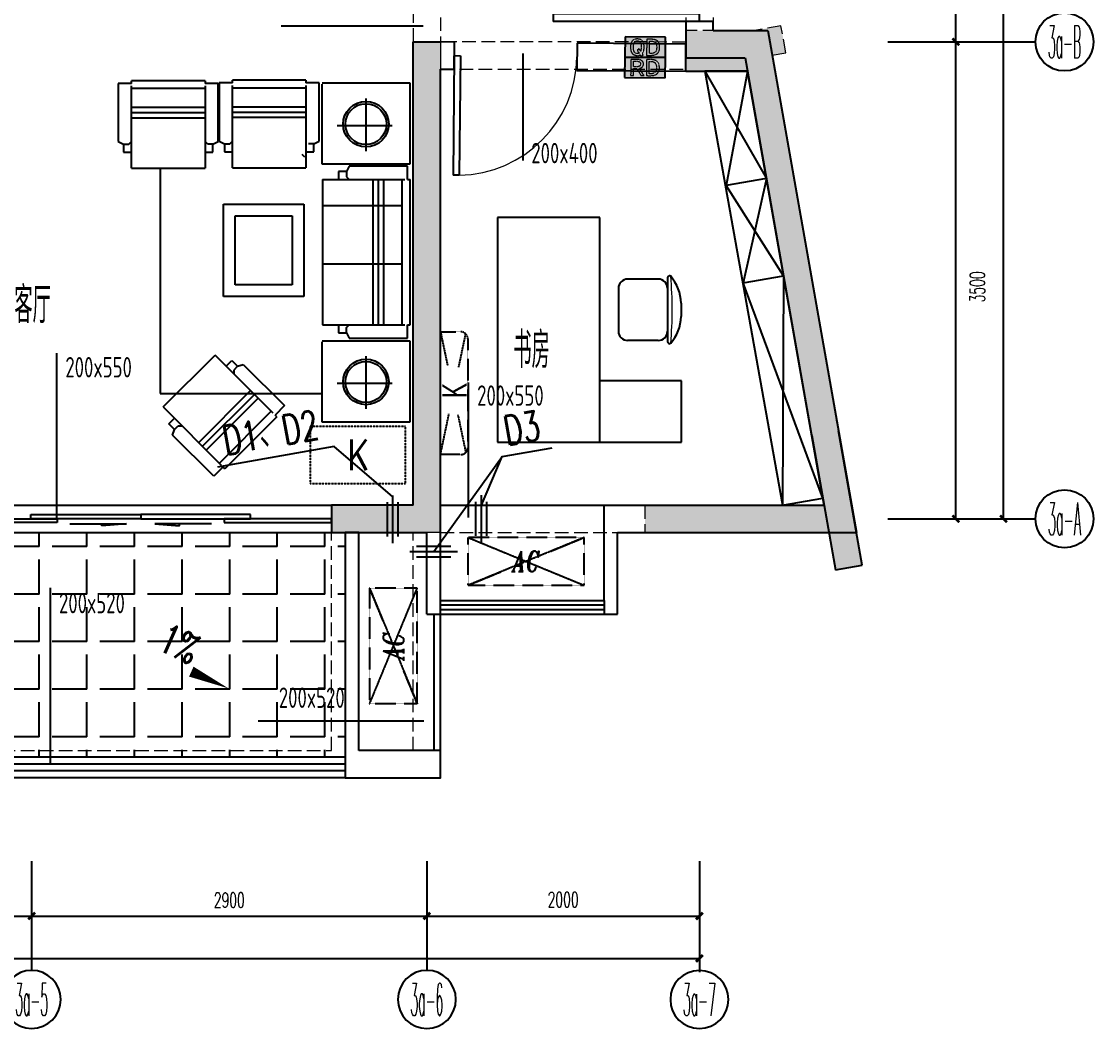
# Model space of a CAD drawing. Extents: x 184967 to 628822, y -100826 to 121332.
# Drawn here: x 519837 to 527704, y -38292 to -30901 of the extents above; entities that cross this region are included whole.
import ezdxf
from ezdxf.enums import TextEntityAlignment as Align

# ---------------------------------------------------------------- set-up
doc = ezdxf.new("R2010")
doc.units = 0
doc.header["$MEASUREMENT"] = 0
for name, pattern in [('$3$DASH', [0.35, 0.25, -0.1]), ('DASH', [0.35, 0.25, -0.1]), ('HIDDEN', [0.375, 0.25, -0.125])]:
    doc.linetypes.add(name, pattern=pattern)
for name, color, linetype in [('0-装饰完成面', 47, 'Continuous'), ('03-tem-3~8F$0$S-T-LINE', 1, 'Continuous'), ('1-涂料1', 251, 'Continuous'), ('4#6#-tem-3F~31F$0$S-T-SECTION', 7, 'Continuous'), ('AXIS_TEXT', 7, 'Continuous'), ('by', 30, 'Continuous'), ('DIM_LEAD', 3, 'Continuous'), ('fur', 252, 'Continuous'), ('KT', 8, 'DASH'), ('PS', 60, 'Continuous'), ('PUB_DIM', 3, 'Continuous'), ('PUB_TEXT', 7, 'Continuous'), ('TEXT', 7, 'Continuous'), ('WALL', 145, 'Continuous'), ('WINDOW', 141, 'Continuous'), ('厨洁具', 8, 'Continuous'), ('机电设备', 34, 'HIDDEN'), ('栏杆', 4, 'Continuous'), ('看线', 67, 'Continuous')]:
    doc.layers.add(name, color=color, linetype=linetype)
for name, color, linetype, lineweight in [('03-col-5F~23F$0$$0$COLU', 6, 'Continuous', 0), ('03-col-5F~23F$0$$0$COLU_HATCH', 251, 'Continuous', 0), ('4#6#-tem-3F~31F$0$BEAM_CON', 4, 'Continuous', 0)]:
    doc.layers.add(name, color=color, linetype=linetype, lineweight=lineweight)
doc.styles.add('4#6#-tem-3F~31F$0$23-tem-4F~10F$0$X', font='tssdeng.shx', dxfattribs={"width": 0.7, "bigfont": 'tssdchn.shx'})
doc.styles.add('_TCH_AXIS', font='COMPLEX', dxfattribs={"bigfont": 'GBCBIG'})
doc.styles.add('_TCH_DIM', font='SIMPLEX', dxfattribs={"bigfont": 'GBCBIG'})
doc.styles.add('COMPLEX', font='COMPLEX')
doc.styles.add('ENGLISH', font='italict.shx')
doc.styles.add('LHZ', font='RS5.SHX', dxfattribs={"width": 0.7, "height": 2000, "bigfont": 'HZTXT.shx'})
doc.styles.add('ROMANS', font='romans.shx', dxfattribs={"width": 0.8, "bigfont": 'hztxt.shx'})
doc.styles.get("Standard").update_dxf_attribs({"font": 'gbenor.shx', "bigfont": 'gbcbig.shx'})
doc.styles.add('宋体', font='romans.shx', dxfattribs={"height": 2, "bigfont": 'gbcbig.shx'})
doc.styles.add('尺寸标注', font='txt.shx', dxfattribs={"width": 0.6, "height": 110})
doc.dimstyles.new('1-50', dxfattribs={"dimscale": 50, "dimtxt": 110, "dimasz": 1, "dimexe": 2, "dimexo": 2, "dimgap": 0.6, "dimtad": 1, "dimdec": 0, "dimrnd": 5, "dimtxsty": '尺寸标注', "dimblk": 'ARCHTICK', "dimcen": 2.5, "dimclrd": 251, "dimclre": 251, "dimclrt": 50, "dimadec": 0, "dimazin": 0, "dimtfac": 1, "dimtdec": 0, "dimtix": 1, "dimtmove": 2, "dimatfit": 3, "dimldrblk": 'DOT', "dimfxl": 1, "dimarcsym": 0})

# ---------------------------------------------------------------- blocks, each defined once
blk = doc.blocks.new('GSKT')
at = {"layer": 'KT', "linetype": 'ByBlock'}
blk.add_lwpolyline([(296933, 262687), (296933, 263287), (297933, 263287), (297933, 262687), (296933, 262687)], dxfattribs=at)
at = {"layer": 'KT', "style": 'ROMANS', "text_generation_flag": 2, "width": 0.8}
blk.add_text('K', height=320, rotation=180, dxfattribs=at).set_placement((297323, 263145))
blk = doc.blocks.new('FGGBB')
at = {"layer": 'fur'}
for p, q in [((453352.9, 247541.8), (453352.9, 247041.3)), ((453466.7, 247541.8), (453352.9, 247541.8)), ((454097, 247564.6), (453466.7, 247564.6)), ((453466.7, 247541.8), (453466.7, 247564.6)), ((453466.7, 246813.8), (453466.7, 247519.1)), ((454097, 247564.6), (454097, 247541.8)), ((454210.8, 247541.8), (454097, 247541.8)), ((454097, 247519.1), (454097, 246813.8)), ((454210.8, 247041.3), (454210.8, 247541.8)), ((454219.4, 247545.9), (454219.4, 247045.4)), ((454333.2, 247545.9), (454219.4, 247545.9)), ((454963.5, 247568.6), (454333.2, 247568.6)), ((454333.2, 247545.9), (454333.2, 247568.6)), ((454333.2, 246817.9), (454333.2, 247523.1)), ((454963.5, 247568.6), (454963.5, 247545.9)), ((455077.3, 247545.9), (454963.5, 247545.9)), ((454963.5, 247523.1), (454963.5, 246817.9)), ((455077.3, 247045.4), (455077.3, 247545.9)), ((455101.4, 247545.5), (455855.1, 247545.5)), ((455101.4, 246847.2), (455101.4, 247535.3)), ((455855.1, 247545.5), (455855.1, 246847.2)), ((454097, 247496.3), (453466.7, 247496.3)), ((454963.5, 247500.4), (454333.2, 247500.4)), ((453466.7, 247337.1), (454097, 247337.1)), ((454333.2, 247341.1), (454963.5, 247341.1)), ((455478.2, 247412), (455478.2, 246960.1)), ((453466.7, 247291.6), (454097, 247291.6)), ((453466.7, 247246.1), (454097, 247246.1)), ((454333.2, 247295.6), (454963.5, 247295.6)), ((454333.2, 247250.1), (454963.5, 247250.1)), ((455231.8, 247180.9), (455702.9, 247180.9)), ((453352.9, 247041.3), (453398.4, 247018.6)), ((453398.4, 247018.6), (453443.9, 247018.6)), ((453398.4, 247018.6), (453398.4, 246950.3)), ((453443.9, 247018.6), (453466.7, 247041.3)), ((454119.8, 247018.6), (454097, 247041.3)), ((454165.3, 247018.6), (454119.8, 247018.6)), ((454165.3, 247018.6), (454210.8, 247041.3)), ((454165.3, 246950.3), (454165.3, 247018.6)), ((454219.4, 247045.4), (454264.9, 247022.6)), ((454264.9, 247022.6), (454310.4, 247022.6)), ((454264.9, 247022.6), (454264.9, 246954.4)), ((454310.4, 247022.6), (454333.2, 247045.4)), ((455031.8, 247022.6), (454986.3, 247022.6)), ((455031.8, 247022.6), (455077.3, 247045.4)), ((455031.8, 246954.4), (455031.8, 247022.6)), ((453398.4, 246950.3), (453466.7, 246950.3)), ((454097, 246950.3), (454165.3, 246950.3)), ((454264.9, 246954.4), (454333.2, 246954.4)), ((454953.2, 246908.9), (454930.5, 246931.6)), ((454963.5, 246954.4), (455031.8, 246954.4)), ((453466.7, 246813.8), (454097, 246813.8)), ((453710.7, 246813.8), (453710.7, 244880.2)), ((454333.2, 246817.9), (454963.5, 246817.9)), ((455855.1, 246847.2), (455101.4, 246847.2)), ((455310.9, 246784.5), (455242.7, 246784.5)), ((455242.7, 246784.5), (455242.7, 246716.3)), ((455333.7, 246830), (455310.9, 246784.5)), ((455310.9, 246784.5), (455310.9, 246739)), ((455834.2, 246830), (455333.7, 246830)), ((455834.2, 246716.3), (455834.2, 246830)), ((455106.2, 246716.3), (455106.2, 245469.3)), ((455106.2, 246716.3), (455811.4, 246716.3)), ((455310.9, 246739), (455333.7, 246716.3)), ((455538.4, 246716.3), (455538.4, 245469.3)), ((455583.9, 246716.3), (455583.9, 245469.3)), ((455629.4, 246716.3), (455629.4, 245469.3)), ((455788.7, 245469.3), (455788.7, 246716.3)), ((455834.2, 246716.3), (455856.9, 246716.3)), ((455856.9, 245469.3), (455856.9, 246716.3)), ((454256, 245711.4), (454256, 246505)), ((454256, 246505), (454944, 246505)), ((454944, 246505), (454944, 245711.4)), ((455106.2, 246493), (455788.7, 246493)), ((454356, 245811.4), (454356, 246405)), ((454356, 246405), (454844, 246405)), ((454844, 246405), (454844, 245811.4)), ((455106.2, 245992.5), (455788.7, 245992.5)), ((454844, 245811.4), (454356, 245811.4)), ((454944, 245711.4), (454256, 245711.4)), ((455106.2, 245469.3), (455811.4, 245469.3)), ((455242.7, 245469.3), (455242.7, 245401)), ((455242.7, 245401), (455310.9, 245401)), ((455310.9, 245446.5), (455333.7, 245469.3)), ((455310.9, 245401), (455310.9, 245446.5)), ((455310.9, 245401), (455333.7, 245355.5)), ((455834.2, 245355.5), (455834.2, 245469.3)), ((455834.2, 245469.3), (455856.9, 245469.3)), ((455101.4, 245333.1), (455855.1, 245333.1)), ((455101.4, 244634.7), (455101.4, 245322.8)), ((455333.7, 245355.5), (455834.2, 245355.5)), ((455855.1, 245333.1), (455855.1, 244634.7)), ((453737.2, 244764.1), (454182.9, 245209.8)), ((454681.6, 244711.1), (454182.9, 245209.8)), ((454279.4, 245113.3), (454327.7, 245161.5)), ((454327.7, 245161.5), (454376, 245113.3)), ((454376, 245113.3), (454424.2, 245129.3)), ((454424.2, 245129.3), (454778.1, 244775.4)), ((455478.2, 245199.6), (455478.2, 244747.7)), ((454376, 245113.3), (454343.8, 245081.1)), ((454343.8, 245081.1), (454343.8, 245048.9)), ((455231.8, 244968.5), (455702.9, 244968.5)), ((453710.7, 244880.2), (455101.4, 244880.2)), ((454042.8, 244458.4), (454488.6, 244904.1)), ((454075, 244426.2), (454520.7, 244872)), ((453737.2, 244764.1), (454235.9, 244265.4)), ((454107.2, 244394.1), (454552.9, 244839.8)), ((454778.1, 244775.4), (454697.7, 244695)), ((453785.5, 244619.3), (453833.7, 244667.5)), ((454665.5, 244727.2), (454219.8, 244281.5)), ((454713.8, 244678.9), (454268.1, 244233.2)), ((454713.8, 244678.9), (454697.7, 244695)), ((453833.7, 244571), (453785.5, 244619.3)), ((453817.6, 244522.8), (453833.7, 244571)), ((453833.7, 244571), (453865.9, 244603.2)), ((453865.9, 244603.2), (453898.1, 244603.2)), ((455855.1, 244634.7), (455101.4, 244634.7)), ((454171.5, 244168.8), (453817.6, 244522.8)), ((454252, 244249.3), (454171.5, 244168.8)), ((454252, 244249.3), (454268.1, 244233.2))]:
    blk.add_line(p, q, dxfattribs=at)
for centre, radius in [((455478.2, 247191.2), 195.7), ((455478.2, 247191.2), 175.7), ((455478.2, 244978.8), 195.7), ((455478.2, 244978.8), 175.7)]:
    blk.add_circle(centre, radius, dxfattribs=at)
blk = doc.blocks.new('$plan$00000287')
for p, q in [((-1018.8, 1347.2), (-919.6, 1347.2)), ((-446.7, 1350), (-446.7, 750)), ((3.3, 1350), (-446.7, 1350)), ((3.3, 750), (3.3, 1350)), ((-1199.2, 1247.2), (-739.2, 1247.2)), ((-1194.2, 1179.7), (-1194.2, 954.7)), ((-744.2, 1179.7), (-744.2, 954.7)), ((-1126.7, 887.2), (-811.7, 887.2)), ((-1646.7, 750), (-1646.7, 0)), ((3.3, 750), (-1646.7, 750)), ((3.3, 0), (3.3, 750)), ((-1646.7, 0), (3.3, 0))]:
    blk.add_line(p, q)
for centre, radius, start, end in [((-1009, 1031.7), 315.6, 91.76514, 130.72654), ((-929.3, 1031.7), 315.6, 49.27346, 88.23486), ((-1208.4, 1263.3), 10, 130.72654, 202.66999), ((-1199.2, 1267.2), 20, 202.66999, 270), ((-739.2, 1267.2), 20, 270, 337.33001), ((-730, 1263.3), 10, 337.33001, 49.27346), ((-1126.7, 1179.7), 67.5, 90, 180), ((-811.7, 1179.7), 67.5, 0, 90), ((-1126.7, 954.7), 67.5, 180, 270), ((-811.7, 954.7), 67.5, 270, 0)]:
    blk.add_arc(centre, radius, start, end)
at = {"lineweight": 13}
blk.add_arc((-969.2, -1430.7), 2712.7, 84.8023, 95.1977, dxfattribs=at)
at = {"width": 0.8, "flags": 9}
for tag in ['XSIZE', 'YSIZE']:
    blk.add_attdef(tag, (0, 0), '', height=0.5, dxfattribs=at)
blk = doc.blocks.new('awrtt')
at = {"layer": 'KT', "linetype": 'DASH'}
for p, q in [((195123.3, -20712.9), (194273.3, -20712.9)), ((194273.3, -20712.9), (194516.2, -20812.9)), ((195123.3, -20712.9), (194273.3, -21062.9)), ((194273.3, -21062.9), (194273.3, -20712.9)), ((194273.3, -20712.9), (195123.3, -21062.9)), ((194880.5, -20812.9), (195123.3, -20712.9)), ((195123.3, -21062.9), (195123.3, -20712.9)), ((195123.3, -21062.9), (195123.3, -20712.9)), ((194273.3, -21062.9), (194516.2, -20962.9)), ((194880.5, -20962.9), (195123.3, -21062.9)), ((194273.3, -21062.9), (195123.3, -21062.9))]:
    blk.add_line(p, q, dxfattribs=at)
at = {"layer": 'KT', "linetype": 'DASH', "style": 'ENGLISH', "width": 0.75}
blk.add_text('AC', height=150, dxfattribs=at).set_placement((194698.3, -20887.9), align=Align.MIDDLE_CENTER)
blk = doc.blocks.new('BGSKT')
at = {"layer": 'KT'}
for p, q in [((296983.3, 262161.9), (297281.1, 262099.6)), ((297883.3, 262161.9), (297639.7, 262110.9)), ((297273.5, 262034.3), (296997.9, 261976.6)), ((297624.1, 262027.8), (297868.6, 261976.6))]:
    blk.add_line(p, q, dxfattribs=at)
blk.add_lwpolyline([(296983.3, 262161.9), (297883.3, 262161.9), (297883.3, 262011.9, -0.414214), (297833.3, 261961.9), (297033.3, 261961.9, -0.414214), (296983.3, 262011.9)], format="xyb", close=True, dxfattribs=at)
at = {"layer": 'KT', "style": 'LHZ', "width": 0.7}
blk.add_text('K', height=180, dxfattribs=at).set_placement((297396.9, 261969.3))
blk = doc.blocks.new('A$C66E365A4')
at = {"layer": '栏杆'}
for p, q in [((0, 0), (0, -350)), ((-40, -50), (-40, -300)), ((40, -50), (40, -300))]:
    blk.add_line(p, q, dxfattribs=at)
blk = doc.blocks.new('$DorLib2D$00000001')
for p, q in [((0.45, 0.975), (0.5, 0.975)), ((0.45, 0), (0.45, 0.975)), ((0.5, 0), (0.5, 0.975)), ((0.5, 0), (0.45, 0))]:
    blk.add_line(p, q)
at = {"lineweight": 13}
blk.add_arc((0.475, 0), 0.975, 91.46928, 180, dxfattribs=at)
blk = doc.blocks.new('$DorLib2D$00000138')
at = {"color": 0, "linetype": 'Continuous'}
for p, q in [((-0.2875, 0), (-0.2875, 0.1538)), ((-0.2875, 0.1538), (0, 0.1538)), ((0, 0.1538), (0, 0)), ((0.2875, 0.1538), (0, 0.1538)), ((0.2875, 0), (0.2875, 0.1538)), ((-0.5, -0.1399), (-0.5, 0)), ((-0.5, 0), (-0.2187, 0)), ((0, 0), (-0.2875, 0)), ((-0.2187, 0), (-0.2187, -0.1399)), ((0, 0), (0.2875, 0)), ((0.2187, 0), (0.2187, -0.1399)), ((0.5, 0), (0.2187, 0)), ((0.5, 0), (0.5, -0.1946)), ((0.5, -0.1399), (0.5, 0)), ((-0.2187, -0.1399), (-0.5, -0.1399)), ((0.2187, -0.1399), (0.5, -0.1399)), ((-0.1857, -0.186), (-0.037, -0.186)), ((-0.037, -0.186), (-0.1019, -0.2583)), ((-0.1019, -0.2583), (-0.1019, -0.186)), ((0.1857, -0.186), (0.037, -0.186)), ((0.037, -0.186), (0.1019, -0.2583)), ((0.1019, -0.2583), (0.1019, -0.186))]:
    blk.add_line(p, q, dxfattribs=at)
blk = doc.blocks.new('$WINLIB2D$00000001')
at = {"color": 0}
for points in [[(-0.5, 0.5), (-0.5, -0.5)], [(-0.5, 0.5), (0.5, 0.5)], [(0.5, -0.5), (0.5, 0.5)], [(0.5, 0.1667), (-0.5, 0.1667)], [(0.5, -0.1667), (-0.5, -0.1667)], [(-0.5, -0.5), (0.5, -0.5)]]:
    blk.add_lwpolyline(points, dxfattribs=at)
blk = doc.blocks.new('3#')
at = {"layer": '1-涂料1'}
h = blk.add_hatch(dxfattribs=at)
h.set_pattern_fill('ANGLE', color=256, scale=100, angle=-10, style=0)
h.set_pattern_definition([(170, (617318.45, -62573.86), (60.64663, 343.9441), [254, -95.25]), (80, (617318.45, -62573.86), (343.9441, -60.64663), [254, -95.25])])
h.paths.add_polyline_path([(2014.2, -8732.4), (2214.3, -7597.9), (2300.7, -7107.5), (3784.9, -7369.2), (8505, -8201.5), (8218.5, -9826.4)])
at = {"layer": 'by'}
blk.add_line((8916.6, -9898.7), (9090.2, -8913.9), dxfattribs=at)
blk.add_lwpolyline([(9041, -8905.2), (8867.3, -9890)], dxfattribs=at)
at = {"layer": 'DIM_LEAD'}
for p, q in [((8535.9, -7566.2), (7666.9, -7566.2)), ((8895.1, -8005.1), (8535.9, -7566.2)), ((8895.1, -8005.1), (8535.9, -7566.2)), ((9120.9, -8452.2), (9736.4, -7853.5)), ((9524.6, -8178.2), (9736.4, -7853.5)), ((9524.6, -8178.2), (9736.4, -7853.5)), ((9736.4, -7853.5), (10109, -7853.5))]:
    blk.add_line(p, q, dxfattribs=at)
at = {"layer": 'fur'}
for points in [[(11700.4, -8561.8), (12000.4, -8561.8), (12000.4, -5381.5), (11692.1, -5327.2), (11700.4, -8561.8)], [(11692.1, -5327.2), (12000.4, -6179.9)], [(12000.4, -5381.5), (11700.4, -6179.9)], [(12000.4, -6179.9), (11700.4, -6179.9)], [(12000.4, -6179.9), (11700.4, -6904.9)], [(12000.4, -6904.9), (11700.4, -6179.9)], [(11700.4, -6904.9), (12000.4, -6904.9)], [(12000.4, -8561.8), (11700.4, -6904.9)]]:
    blk.add_lwpolyline(points, dxfattribs=at)
at = {"layer": 'PS'}
blk.add_lwpolyline([(6950.6, -8830.5, 0, 0, 0), (7464.1, -9180.3, 0, 80, 0), (7216.2, -9011.4, 0, 0, 0)], format="xyseb", dxfattribs=at)
at = {"layer": 'WALL'}
for p, q in [((9605.4, -4840.6), (9622.6, -4743)), ((9622.6, -4743), (9819.5, -4777.7)), ((9919.6, -4796.3), (9819.5, -4777.7)), ((9819.5, -4777.7), (9819.5, -4777.7)), ((9883.1, -4992.9), (9919.6, -4796.3)), ((9032.2, -8091.3), (9605.4, -4840.6)), ((11618.2, -4942.6), (11571.9, -5205.3)), ((11815.2, -4977.3), (11618.2, -4942.6)), ((9211.8, -8224.6), (9784.8, -4974.7)), ((9784.8, -4974.7), (9883.1, -4992.9)), ((10804.5, -4960.4), (10768, -5157.1)), ((11590.3, -5106.1), (10804.5, -4960.4)), ((11803.6, -5043.1), (11815.2, -4977.3)), ((11553.8, -5302.8), (11590.3, -5106.1)), ((11803.6, -5043.1), (12200.4, -5113.1)), ((12200.4, -5113.1), (12200.4, -8853.1)), ((10768, -5157.1), (11553.8, -5302.8)), ((11571.9, -5205.3), (12000.4, -5280.9)), ((11553.8, -5302.8), (12000.4, -5381.5)), ((12000.4, -5280.9), (12000.4, -8614.7)), ((9032.2, -8091.3), (9119, -7598.9)), ((9194.4, -8323), (9298.6, -7732.2)), ((8441.3, -7987.2), (8406.6, -8184.1)), ((9032.2, -8091.3), (8441.3, -7987.2)), ((8406.6, -8184.1), (9095.9, -8305.7)), ((9107.6, -8815.4), (9211.8, -8224.6)), ((8991.7, -8896.6), (9095.9, -8305.7)), ((10289.3, -9023.8), (10410.9, -8334.5)), ((10410.9, -8334.5), (12000.4, -8614.7)), ((10370.5, -9139.7), (10474.7, -8548.8)), ((10474.7, -8548.8), (12200.4, -8853.1)), ((9090.2, -8913.9), (9107.6, -8815.4)), ((8991.7, -8896.6), (9090.2, -8913.9)), ((10289.3, -9023.8), (10272, -9122.3)), ((10272, -9122.3), (10370.5, -9139.7))]:
    blk.add_line(p, q, dxfattribs=at)
blk.add_lwpolyline([(8325.7, -9794.5), (8603.5, -8218.8), (8505, -8201.5), (8227.2, -9777.2), (8192.5, -9974.1), (8881.8, -10095.7), (8916.6, -9898.7), (8325.7, -9794.5)], dxfattribs=at)
at = {"layer": 'WINDOW'}
for p, q in [((5683.8, -7500.9), (8441.3, -7987.2)), ((5649.1, -7697.9), (8406.6, -8184.1)), ((9229.1, -8126.1), (10410.9, -8334.5))]:
    blk.add_line(p, q, dxfattribs=at)
at = {"layer": '厨洁具'}
blk.add_lwpolyline([(12000.4, -6904.9), (11700.4, -8561.8)], dxfattribs=at)
at = {"layer": '栏杆'}
for points in [[(8201.2, -9924.9), (8201.2, -9924.9), (1849.1, -8804.9), (2048.8, -7672.3)], [(8209.8, -9875.7), (8209.8, -9875.7), (1907.1, -8764.3), (2098.1, -7681)]]:
    blk.add_lwpolyline(points, dxfattribs=at)
at = {"layer": '看线'}
for points in [[(8192.5, -9974.1), (8192.5, -9974.1), (1791.2, -8845.4), (1999.6, -7663.7)], [(8218.5, -9826.4), (8218.5, -9826.4), (1965, -8723.8), (2147.3, -7689.7)]]:
    blk.add_lwpolyline(points, dxfattribs=at)
for p, rotation in [((-178336.9, 45738.2), 350.000000000452), ((-45669.8, -197197.2), 80.00000000045208)]:
    blk.add_blockref('awrtt', p, dxfattribs=dict(rotation=rotation))
at = {"layer": 'fur', "extrusion": (0, 0, -1), "xscale": -0.8549999995157123, "yscale": 0.8549999995157123, "zscale": -0.8549999995157123, "rotation": 9.999999999548002}
blk.add_blockref('FGGBB', (411041.7, -145790.7), dxfattribs=at)
at = {"layer": 'fur', "rotation": 260.000000000452}
blk.add_blockref('$plan$00000287', (9721.9, -7741), dxfattribs=at)
at = {"layer": 'KT', "rotation": 80.00000000045183}
blk.add_blockref('BGSKT', (215902.2, -345755.3), dxfattribs=at)
at = {"layer": 'KT', "linetype": 'ByBlock', "xscale": -0.7000000000284091, "yscale": 0.7000000000284091, "zscale": 0.7000000000284093, "rotation": 170.0000000004521}
blk.add_blockref('GSKT', (-164376.7, 209790.1), dxfattribs=at)
at = {"layer": 'KT', "color": 2}
for p, rotation in [((8836, -8339.8), 170.0000000004521), ((9476.6, -8450), 170.0000000004518), ((8948.5, -8421.8), 80.00000000045183)]:
    blk.add_blockref('A$C66E365A4', p, dxfattribs=dict(at, rotation=rotation))
at = {"layer": 'WINDOW'}
for name, p, xscale, yscale, zscale, rotation in [('$DorLib2D$00000001', (11812.2, -4418.3), -1100, 1100, -1100, 80.00000000045002), ('$DorLib2D$00000001', (10343.8, -4976.7), -900, -900, -900, 349.4926537535842), ('$DorLib2D$00000138', (7045.2, -7842.5), 2800, 200, 2800, 350.0000000004521), ('$WINLIB2D$00000001', (9689.8, -8968.9), 1200.000000000052, -100, 1200.000000000052, 350.000000000332)]:
    blk.add_blockref(name, p, dxfattribs=dict(at, xscale=xscale, yscale=yscale, zscale=zscale, rotation=rotation))
at = {"layer": 'PUB_TEXT', "style": '_TCH_DIM', "width": 0.705882}
for s, p in [('D1', (7741.9, -7491.2)), ('D2', (8181.7, -7491.2)), ('D3', (9784, -7778.5))]:
    blk.add_text(s, height=212.5, dxfattribs=at).set_placement(p)
at = {"layer": 'PUB_TEXT', "style": '_TCH_DIM'}
blk.add_text('、', height=241.1, dxfattribs=at).set_placement((8006.2, -7491.2))
at = {"layer": 'PUB_TEXT', "style": '_TCH_DIM', "width": 0.705882}
blk.add_text('1%', height=212.5, rotation=325.73767, dxfattribs=at).set_placement((6989.6, -8804.1))
at = {"layer": 'TEXT', "style": '宋体', "width": 0.7}
for s, p in [('客厅', (6381.5, -6267.8)), ('书房', (9930.2, -7228.9))]:
    blk.add_text(s, height=265.82, rotation=350, dxfattribs=at).set_placement(p)
blk = doc.blocks.new('A$C17292A9E')
h = blk.add_hatch(color=256)
h.dxf.hatch_style = 1
h.paths.add_polyline_path([(186.4, 9.3), (193.3, 13.9), (196.3, 16.5), (200.6, 21.4), (204.1, 27.2), (206.9, 33.9), (208.8, 41.3), (210, 49.7), (210.4, 58.8), (210.2, 64.5), (209.5, 73.2), (208, 81.1), (205.8, 88.2), (202.9, 94.5), (199.3, 99.9), (195.1, 104.5), (190.4, 108), (183.4, 111.7), (175.5, 114.6), (166.6, 116.7), (156.6, 117.9), (145.6, 118.3), (115.1, 118.3), (115.1, 0), (145.6, 0), (151.5, 0.1), (161.4, 1.1), (170.5, 2.9), (178.8, 5.7)])
h.paths.add_polyline_path([(172.5, 19.3), (164.9, 15.9), (156, 13.9), (145.6, 13.1), (135.7, 13.1), (135.7, 105.2), (145.6, 105.2), (155, 104.6), (164.1, 102.8), (171.7, 99.5), (178.3, 94.5), (182.2, 89.4), (185.1, 83.5), (187.2, 76.4), (188.4, 68.2), (188.7, 58.5), (188.3, 48.8), (186.9, 40.6), (183.7, 30.2), (178, 23.6)], flags=16)
h.paths.add_polyline_path([(77.1, 57.9), (84.5, 63), (85.5, 63.8), (89.9, 69.5), (92.5, 76.4), (93.4, 84.4), (93.4, 85.1), (92.5, 93.3), (90, 100.2), (85.8, 106), (80, 110.7), (73.3, 113.9), (64.9, 116.3), (55.5, 117.8), (44.9, 118.3), (0, 118.3), (0, 0), (20.7, 0), (20.7, 51.2), (44, 51.2), (76.4, 0), (98, 0), (63.8, 53.3), (69, 54.5)])
h.paths.add_polyline_path([(55.3, 65.4), (45.8, 64.4), (20.7, 64.4), (20.7, 105.2), (40.4, 105.2), (49.7, 104.7), (58.8, 102.9), (66.7, 99.1), (71.4, 92.1), (73.1, 82.5), (70, 73.9), (64.4, 68.9)], flags=16)
at = {"color": 8, "lineweight": 0}
for p, q in [((44.9, 118.3), (0, 118.3)), ((0, 118.3), (0, 0)), ((20.7, 64.4), (20.7, 105.2)), ((20.7, 105.2), (40.4, 105.2)), ((40.4, 105.2), (49.7, 104.7)), ((55.5, 117.8), (44.9, 118.3)), ((49.7, 104.7), (58.8, 102.9)), ((64.9, 116.3), (55.5, 117.8)), ((58.8, 102.9), (65.6, 99.6)), ((73.3, 113.9), (64.9, 116.3)), ((65.6, 99.6), (67.3, 98.1)), ((67.3, 98.1), (71.4, 92.1)), ((72.6, 80.9), (70, 73.9)), ((71.4, 92.1), (72.8, 84.4)), ((72.8, 84.4), (72.6, 80.9)), ((80, 110.7), (73.3, 113.9)), ((85.8, 106), (80, 110.7)), ((90, 100.2), (85.8, 106)), ((92.5, 93.3), (90, 100.2)), ((93.4, 85.1), (92.5, 93.3)), ((92.5, 76.4), (93.4, 84.4)), ((93.4, 84.4), (93.4, 85.1)), ((145.6, 118.3), (115.1, 118.3)), ((115.1, 118.3), (115.1, 0)), ((135.7, 13.1), (135.7, 105.2)), ((135.7, 105.2), (145.6, 105.2)), ((156.6, 117.9), (145.6, 118.3)), ((145.6, 105.2), (155, 104.6)), ((155, 104.6), (164.1, 102.8)), ((166.6, 116.7), (156.6, 117.9)), ((164.1, 102.8), (171.7, 99.5)), ((175.5, 114.6), (166.6, 116.7)), ((171.7, 99.5), (178, 94.8)), ((183.4, 111.7), (175.5, 114.6)), ((178, 94.8), (178.6, 94.2)), ((178.6, 94.2), (182.2, 89.4)), ((182.2, 89.4), (185.1, 83.5)), ((190.4, 108), (183.4, 111.7)), ((185.1, 83.5), (187.2, 76.4)), ((195.1, 104.5), (190.4, 108)), ((199.3, 99.9), (195.1, 104.5)), ((202.9, 94.5), (199.3, 99.9)), ((205.8, 88.2), (202.9, 94.5)), ((208, 81.1), (205.8, 88.2)), ((209.5, 73.2), (208, 81.1)), ((0, 0), (20.7, 0)), ((45.8, 64.4), (20.7, 64.4)), ((20.7, 0), (20.7, 51.2)), ((20.7, 51.2), (44, 51.2)), ((44, 51.2), (76.4, 0)), ((55.3, 65.4), (45.8, 64.4)), ((63.6, 68.6), (55.3, 65.4)), ((64.7, 69.2), (63.6, 68.6)), ((63.8, 53.3), (69, 54.5)), ((98, 0), (63.8, 53.3)), ((70, 73.9), (64.7, 69.2)), ((69, 54.5), (77.1, 57.9)), ((76.4, 0), (98, 0)), ((77.1, 57.9), (84.5, 63)), ((84.5, 63), (85.5, 63.8)), ((85.5, 63.8), (89.9, 69.5)), ((89.9, 69.5), (92.5, 76.4)), ((115.1, 0), (145.6, 0)), ((145.6, 13.1), (135.7, 13.1)), ((156, 13.9), (145.6, 13.1)), ((145.6, 0), (151.5, 0.1)), ((151.5, 0.1), (161.4, 1.1)), ((164.9, 15.9), (156, 13.9)), ((161.4, 1.1), (170.5, 2.9)), ((172.5, 19.3), (164.9, 15.9)), ((170.5, 2.9), (178.8, 5.7)), ((178, 23.6), (172.5, 19.3)), ((181.8, 28), (178, 23.6)), ((178.8, 5.7), (186.4, 9.3)), ((184.8, 33.6), (181.8, 28)), ((186.9, 40.6), (184.8, 33.6)), ((186.4, 9.3), (193.3, 13.9)), ((188.3, 48.8), (186.9, 40.6)), ((187.2, 76.4), (188.4, 68.2)), ((188.7, 58.2), (188.3, 48.8)), ((188.4, 68.2), (188.7, 58.8)), ((188.7, 58.8), (188.7, 58.2)), ((193.3, 13.9), (196.3, 16.5)), ((196.3, 16.5), (200.6, 21.4)), ((200.6, 21.4), (204.1, 27.2)), ((204.1, 27.2), (206.9, 33.9)), ((206.9, 33.9), (208.8, 41.3)), ((208.8, 41.3), (210, 49.7)), ((210.2, 64.5), (209.5, 73.2)), ((210, 49.7), (210.4, 58.8)), ((210.4, 58.8), (210.2, 64.5))]:
    blk.add_line(p, q, dxfattribs=at)
blk = doc.blocks.new('*U908')
at = {"color": 167, "ltscale": 400}
blk.add_lwpolyline([(9.66, 4.83), (0, 4.83), (0, 0), (9.66, 0)], close=True, dxfattribs=at)
at = {"color": 9, "true_color": 0xc8a7c8}
blk.add_solid([(0, 0), (0, 4.83), (9.66, 0), (9.66, 4.83)], dxfattribs=at)
at = {"xscale": 0.03246852822245483, "yscale": 0.03246852822245483, "zscale": 0.03246852822245483}
blk.add_blockref('A$C17292A9E', (1.43, 0.48), dxfattribs=at)
blk = doc.blocks.new('A$C196B16C9')
h = blk.add_hatch(color=256)
h.dxf.hatch_style = 1
h.paths.add_polyline_path([(179.2, 123.6), (170.2, 125.6), (160.2, 126.9), (149.3, 127.4), (118.7, 127.4), (118.7, 9), (149.3, 9), (155.2, 9.2), (165, 10.1), (174.1, 11.9), (182.5, 14.7), (190.1, 18.3), (196.9, 22.8), (200, 25.5), (204.2, 30.4), (207.7, 36.2), (210.5, 42.8), (212.4, 50.3), (213.6, 58.6), (214, 67.9), (213.9, 73.5), (213.1, 82.2), (211.6, 90.1), (209.5, 97.2), (206.6, 103.4), (203, 108.9), (198.7, 113.5), (194, 117), (187.1, 120.7)])
h.paths.add_polyline_path([(175.4, 108.4), (181.6, 103.8), (182.2, 103.2), (185.9, 98.4), (188.7, 92.5), (190.8, 85.5), (192, 77.2), (192.4, 67.5), (191.9, 57.7), (190.6, 49.6), (188.4, 42.7), (185.5, 37), (181.6, 32.5), (176.1, 28.3), (168.6, 24.9), (159.7, 22.8), (149.3, 22.1), (139.4, 22.1), (139.4, 114.2), (149.3, 114.2), (158.6, 113.6), (167.7, 111.7)], flags=16)
h.paths.add_polyline_path([(50.4, 128.7), (44.6, 128.5), (35.4, 127.1), (27.1, 124.3), (19.9, 120.3), (13.5, 114.9), (11.2, 112.2), (7.8, 107.1), (5, 101), (2.8, 94.3), (1.3, 86.5), (0.4, 77.9), (0, 68.5), (0.1, 62.7), (0.8, 53.8), (2.1, 45.8), (4, 38.6), (6.6, 32.2), (9.8, 26.8), (13.5, 22.1), (17.4, 18.4), (24.3, 13.6), (32.1, 10.3), (40.8, 8.3), (50.4, 7.6), (52.7, 7.7), (62.5, 9.1), (71.1, 11.8), (79.1, 0), (93.5, 11.8), (86.4, 22.1), (90.2, 26.5), (94.1, 33), (97.1, 40.9), (98.1, 45.5), (99, 52.3), (99.6, 60), (99.8, 68.5), (99.7, 73.9), (99.1, 82.9), (97.9, 91), (96.1, 98.3), (93.7, 104.7), (90.8, 110.2), (87.2, 114.9), (83.7, 118.2), (76.7, 122.8), (68.9, 126.1), (60.1, 128)])
h.paths.add_polyline_path([(55.5, 115.1), (63.4, 112.2), (70.2, 106.6), (71.1, 105.4), (73.7, 100.9), (75.7, 94.9), (77.1, 87.5), (77.9, 78.7), (78.2, 68.5), (78.2, 65.3), (77.9, 57.1), (77.3, 51.2), (76.4, 46.4), (74.6, 38.8), (62, 57.4), (49.5, 45.7), (63.8, 24.2), (58.5, 22.1), (50.4, 20.7), (44.9, 21.3), (37.2, 24.5), (30.6, 30.4), (29.5, 31.8), (26.6, 36.3), (24.5, 42.3), (22.9, 49.6), (21.9, 58.4), (21.6, 68.5), (21.6, 72.3), (22.2, 82), (23.3, 90.2), (25.1, 97.1), (27.6, 102.5), (30.6, 106.6), (34.5, 110.2), (41.8, 114.2), (50.4, 115.6)], flags=16)
at = {"color": 8, "lineweight": 0}
for p, q in [((1.3, 86.5), (0.4, 77.9)), ((2.8, 94.3), (1.3, 86.5)), ((5, 101), (2.8, 94.3)), ((7.8, 107.1), (5, 101)), ((11.2, 112.2), (7.8, 107.1)), ((13.5, 114.9), (11.2, 112.2)), ((19.9, 120.3), (13.5, 114.9)), ((27.1, 124.3), (19.9, 120.3)), ((21.6, 72.3), (22.2, 82)), ((22.2, 82), (23.3, 90.2)), ((23.3, 90.2), (25.1, 97.1)), ((25.1, 97.1), (27.6, 102.5)), ((35.4, 127.1), (27.1, 124.3)), ((27.6, 102.5), (30.6, 106.6)), ((30.6, 106.6), (34.5, 110.2)), ((34.5, 110.2), (41.8, 114.2)), ((44.6, 128.5), (35.4, 127.1)), ((41.8, 114.2), (50.4, 115.6)), ((50.4, 128.7), (44.6, 128.5)), ((60.1, 128), (50.4, 128.7)), ((50.4, 115.6), (55.5, 115.1)), ((55.5, 115.1), (63.4, 112.2)), ((68.9, 126.1), (60.1, 128)), ((63.4, 112.2), (70.2, 106.6)), ((76.7, 122.8), (68.9, 126.1)), ((70.2, 106.6), (71.1, 105.4)), ((71.1, 105.4), (73.7, 100.9)), ((73.7, 100.9), (75.7, 94.9)), ((75.7, 94.9), (77.1, 87.5)), ((83.7, 118.2), (76.7, 122.8)), ((77.1, 87.5), (77.9, 78.7)), ((77.9, 78.7), (78.2, 68.5)), ((87.2, 114.9), (83.7, 118.2)), ((90.8, 110.2), (87.2, 114.9)), ((93.7, 104.7), (90.8, 110.2)), ((96.1, 98.3), (93.7, 104.7)), ((97.9, 91), (96.1, 98.3)), ((99.1, 82.9), (97.9, 91)), ((99.7, 73.9), (99.1, 82.9)), ((149.3, 127.4), (118.7, 127.4)), ((118.7, 127.4), (118.7, 9)), ((139.4, 22.1), (139.4, 114.2)), ((139.4, 114.2), (149.3, 114.2)), ((160.2, 126.9), (149.3, 127.4)), ((149.3, 114.2), (158.6, 113.6)), ((158.6, 113.6), (167.7, 111.7)), ((170.2, 125.6), (160.2, 126.9)), ((167.7, 111.7), (175.4, 108.4)), ((179.2, 123.6), (170.2, 125.6)), ((175.4, 108.4), (181.6, 103.8)), ((187.1, 120.7), (179.2, 123.6)), ((181.6, 103.8), (182.2, 103.2)), ((182.2, 103.2), (185.9, 98.4)), ((185.9, 98.4), (188.7, 92.5)), ((194, 117), (187.1, 120.7)), ((188.7, 92.5), (190.8, 85.5)), ((190.8, 85.5), (192, 77.2)), ((198.7, 113.5), (194, 117)), ((203, 108.9), (198.7, 113.5)), ((206.6, 103.4), (203, 108.9)), ((209.5, 97.2), (206.6, 103.4)), ((211.6, 90.1), (209.5, 97.2)), ((213.1, 82.2), (211.6, 90.1)), ((213.9, 73.5), (213.1, 82.2)), ((0.4, 77.9), (0, 68.5)), ((0, 68.5), (0.1, 62.7)), ((0.1, 62.7), (0.8, 53.8)), ((0.8, 53.8), (2.1, 45.8)), ((2.1, 45.8), (4, 38.6)), ((4, 38.6), (6.6, 32.2)), ((6.6, 32.2), (9.8, 26.8)), ((9.8, 26.8), (13.5, 22.1)), ((13.5, 22.1), (17.4, 18.4)), ((17.4, 18.4), (24.3, 13.6)), ((21.6, 68.5), (21.6, 72.3)), ((21.9, 58.4), (21.6, 68.5)), ((22.9, 49.6), (21.9, 58.4)), ((24.5, 42.3), (22.9, 49.6)), ((24.3, 13.6), (32.1, 10.3)), ((26.6, 36.3), (24.5, 42.3)), ((29.5, 31.8), (26.6, 36.3)), ((30.6, 30.4), (29.5, 31.8)), ((37.2, 24.5), (30.6, 30.4)), ((32.1, 10.3), (40.8, 8.3)), ((44.9, 21.3), (37.2, 24.5)), ((40.8, 8.3), (50.4, 7.6)), ((50.4, 20.7), (44.9, 21.3)), ((62, 57.4), (49.5, 45.7)), ((49.5, 45.7), (63.8, 24.2)), ((58.5, 22.1), (50.4, 20.7)), ((50.4, 7.6), (52.7, 7.7)), ((52.7, 7.7), (62, 9)), ((63.8, 24.2), (58.5, 22.1)), ((74.6, 38.8), (62, 57.4)), ((62, 9), (62.3, 9)), ((62.3, 9), (71.1, 11.8)), ((71.1, 11.8), (79.1, 0)), ((76.4, 46.4), (74.6, 38.8)), ((77.3, 51.2), (76.4, 46.4)), ((77.9, 57.1), (77.3, 51.2)), ((78.2, 65.3), (77.9, 57.1)), ((78.2, 68.5), (78.2, 65.3)), ((79.1, 0), (93.5, 11.8)), ((86.4, 22.1), (90.2, 26.5)), ((93.5, 11.8), (86.4, 22.1)), ((90.2, 26.5), (94.1, 33)), ((94.1, 33), (97.1, 40.9)), ((97.1, 40.9), (98.1, 45.5)), ((98.1, 45.5), (99, 52.3)), ((99, 52.3), (99.6, 60)), ((99.6, 60), (99.8, 68.5)), ((99.8, 68.5), (99.7, 73.9)), ((118.7, 9), (149.3, 9)), ((149.3, 22.1), (139.4, 22.1)), ((159.7, 22.8), (149.3, 22.1)), ((149.3, 9), (155.2, 9.2)), ((155.2, 9.2), (165, 10.1)), ((168.6, 24.9), (159.7, 22.8)), ((165, 10.1), (174.1, 11.9)), ((176.1, 28.3), (168.6, 24.9)), ((174.1, 11.9), (182.5, 14.7)), ((181.6, 32.5), (176.1, 28.3)), ((185.5, 37), (181.6, 32.5)), ((182.5, 14.7), (190.1, 18.3)), ((188.4, 42.7), (185.5, 37)), ((190.6, 49.6), (188.4, 42.7)), ((190.1, 18.3), (196.9, 22.8)), ((191.9, 57.7), (190.6, 49.6)), ((192.4, 67.1), (191.9, 57.7)), ((192, 77.2), (192.4, 67.9)), ((192.4, 67.9), (192.4, 67.1)), ((196.9, 22.8), (200, 25.5)), ((200, 25.5), (204.2, 30.4)), ((204.2, 30.4), (207.7, 36.2)), ((207.7, 36.2), (210.5, 42.8)), ((210.5, 42.8), (212.4, 50.3)), ((212.4, 50.3), (213.6, 58.6)), ((213.6, 58.6), (214, 67.9)), ((214, 67.9), (213.9, 73.5))]:
    blk.add_line(p, q, dxfattribs=at)
blk = doc.blocks.new('*U909')
at = {"color": 167, "ltscale": 400}
blk.add_lwpolyline([(9.66, 4.83), (0, 4.83), (0, 0), (9.66, 0)], close=True, dxfattribs=at)
at = {"color": 9, "true_color": 0xc8a7c8}
blk.add_solid([(0, 0), (0, 4.83), (9.66, 0), (9.66, 4.83)], dxfattribs=at)
at = {"xscale": 0.03246852822245483, "yscale": 0.03246852822245483, "zscale": 0.03246852822245483}
blk.add_blockref('A$C196B16C9', (1.33, 0.2), dxfattribs=at)
blk = doc.blocks.new('A$C243E44B0')
at = {"layer": '03-tem-3~8F$0$S-T-LINE'}
for p, q in [((-2127.1, -1184.9), (-3168.2, -1184.9)), ((-1396.3, -1384.8), (-1396.3, -2171.4)), ((-4815.3, -4802.8), (-4815.3, -3584.9)), ((-1793.5, -4791), (-1793.5, -3798.6)), ((-4862.1, -6600), (-4862.1, -5307)), ((-2121.1, -6285.5), (-3337.4, -6285.5))]:
    blk.add_line(p, q, dxfattribs=at)
at = {"layer": '4#6#-tem-3F~31F$0$BEAM_CON', "color": 250, "linetype": '$3$DASH', "ltscale": 400}
for p, q in [((-2200, 2300), (-2200, -1300)), ((-2000, 0), (-2000, -1300)), ((-200, 0), (-200, -1216.8)), ((0, 0), (0, -1216.8)), ((-200, -1301), (-2000, -1300)), ((-2000, -1500), (-200, -1501)), ((-5600, -4700), (-2800, -4700)), ((-2000, -4700), (-500, -4700)), ((-5600, -4900), (-2800, -4900)), ((-2200, -6500), (-2200, -4900)), ((-2000, -4900), (-700, -4900)), ((-2000, -6700), (-2000, -4900)), ((-9200, -6700), (-2000, -6700))]:
    blk.add_line(p, q, dxfattribs=at)
blk.add_lwpolyline([(-9000, -4900), (-9000, -6500), (-2800, -6500), (-2800, -4900)], dxfattribs=at)
at = {"layer": '4#6#-tem-3F~31F$0$S-T-SECTION', "color": 2, "style": '4#6#-tem-3F~31F$0$23-tem-4F~10F$0$X', "width": 0.7}
for s, p in [('200x400 ', (-1333.8, -2191.1)), ('200x550', (-4752.8, -3762.7)), ('200x550', (-1731, -3970.4)), ('200x520 ', (-4799.6, -5493.4)), ('200x520 ', (-3186.4, -6187.6))]:
    blk.add_text(s, height=150, dxfattribs=at).set_placement(p)
blk = doc.blocks.new('_ArchTick')
at = {"color": 0, "linetype": 'ByBlock', "const_width": 0.4}
blk.add_lwpolyline([(-0.5, -0.5), (0.5, 0.5)], dxfattribs=at)
blk = doc.blocks.new('*D2121')
at = {"layer": 'Defpoints', "color": 0, "linetype": 'ByBlock', "transparency": 16777216}
for p in [(512512.2, -36271.7), (524812.2, -36271.7), (524812.2, -37777.9)]:
    blk.add_point(p, dxfattribs=at)
at = {"layer": 'PUB_DIM', "color": 251, "lineweight": -2, "transparency": 16777216}
for p, q in [((512512.2, -37527.9), (512512.2, -37877.9)), ((524812.2, -37527.9), (524812.2, -37877.9)), ((512512.2, -37777.9), (524812.2, -37777.9))]:
    blk.add_line(p, q, dxfattribs=at)
at = {"layer": 'PUB_DIM', "color": 251, "linetype": 'ByBlock', "lineweight": -2, "transparency": 16777216, "xscale": 50, "yscale": 50, "zscale": 50, "rotation": 180}
blk.add_blockref('_ArchTick', (512512.2, -37777.9), dxfattribs=at)
at = {"layer": 'PUB_DIM', "color": 251, "linetype": 'ByBlock', "lineweight": -2, "transparency": 16777216, "xscale": 50, "yscale": 50, "zscale": 50}
blk.add_blockref('_ArchTick', (524812.2, -37777.9), dxfattribs=at)
at = {"layer": 'PUB_DIM', "color": 50, "linetype": 'ByBlock', "transparency": 16777216, "insert": (519324.8, -37680.7), "char_height": 110, "attachment_point": 5, "style": '尺寸标注'}
blk.add_mtext('12300', dxfattribs=at)
blk = doc.blocks.new('_Dot')
at = {"color": 0, "linetype": 'ByBlock', "lineweight": -2}
blk.add_line((-0.5, 0), (-1, 0), dxfattribs=at)
at = {"color": 0, "linetype": 'ByBlock', "const_width": 0.5}
blk.add_lwpolyline([(-0.25, 0, 1), (0.25, 0, 1)], format="xyb", close=True, dxfattribs=at)
blk = doc.blocks.new('*D2124')
at = {"layer": 'Defpoints', "color": 0, "linetype": 'ByBlock', "transparency": 16777216}
for p in [(518812.2, -36738.6), (519912.2, -36738.6), (519912.2, -37466.2)]:
    blk.add_point(p, dxfattribs=at)
at = {"layer": 'PUB_DIM', "color": 251, "lineweight": -2, "transparency": 16777216}
for p, q in [((518812.2, -37216.2), (518812.2, -37566.2)), ((519912.2, -37216.2), (519912.2, -37566.2)), ((518812.2, -37466.2), (519912.2, -37466.2))]:
    blk.add_line(p, q, dxfattribs=at)
at = {"layer": 'PUB_DIM', "color": 251, "linetype": 'ByBlock', "lineweight": -2, "transparency": 16777216, "xscale": 50, "yscale": 50, "zscale": 50, "rotation": 180}
blk.add_blockref('_ArchTick', (518812.2, -37466.2), dxfattribs=at)
at = {"layer": 'PUB_DIM', "color": 251, "linetype": 'ByBlock', "lineweight": -2, "transparency": 16777216, "xscale": 50, "yscale": 50, "zscale": 50}
blk.add_blockref('_ArchTick', (519912.2, -37466.2), dxfattribs=at)
at = {"layer": 'PUB_DIM', "color": 50, "linetype": 'ByBlock', "transparency": 16777216, "insert": (519362.2, -37374.8), "char_height": 110, "attachment_point": 5, "style": '尺寸标注'}
blk.add_mtext('1100', dxfattribs=at)
blk = doc.blocks.new('*D2125')
at = {"layer": 'Defpoints', "color": 0, "linetype": 'ByBlock', "transparency": 16777216}
for p in [(519912.2, -36738.6), (522812.2, -36738.6), (522812.2, -37466.2)]:
    blk.add_point(p, dxfattribs=at)
at = {"layer": 'PUB_DIM', "color": 251, "lineweight": -2, "transparency": 16777216}
for p, q in [((519912.2, -37216.2), (519912.2, -37566.2)), ((522812.2, -37216.2), (522812.2, -37566.2)), ((519912.2, -37466.2), (522812.2, -37466.2))]:
    blk.add_line(p, q, dxfattribs=at)
at = {"layer": 'PUB_DIM', "color": 251, "linetype": 'ByBlock', "lineweight": -2, "transparency": 16777216, "xscale": 50, "yscale": 50, "zscale": 50, "rotation": 180}
blk.add_blockref('_ArchTick', (519912.2, -37466.2), dxfattribs=at)
at = {"layer": 'PUB_DIM', "color": 251, "linetype": 'ByBlock', "lineweight": -2, "transparency": 16777216, "xscale": 50, "yscale": 50, "zscale": 50}
blk.add_blockref('_ArchTick', (522812.2, -37466.2), dxfattribs=at)
at = {"layer": 'PUB_DIM', "color": 50, "linetype": 'ByBlock', "transparency": 16777216, "insert": (521362.2, -37349.5), "char_height": 110, "attachment_point": 5, "style": '尺寸标注'}
blk.add_mtext('2900', dxfattribs=at)
blk = doc.blocks.new('*D2126')
at = {"layer": 'Defpoints', "color": 0, "linetype": 'ByBlock', "transparency": 16777216}
for p in [(522812.2, -36738.6), (524812.2, -36738.6), (524812.2, -37466.2)]:
    blk.add_point(p, dxfattribs=at)
at = {"layer": 'PUB_DIM', "color": 251, "lineweight": -2, "transparency": 16777216}
for p, q in [((522812.2, -37216.2), (522812.2, -37566.2)), ((524812.2, -37216.2), (524812.2, -37566.2)), ((522812.2, -37466.2), (524812.2, -37466.2))]:
    blk.add_line(p, q, dxfattribs=at)
at = {"layer": 'PUB_DIM', "color": 251, "linetype": 'ByBlock', "lineweight": -2, "transparency": 16777216, "xscale": 50, "yscale": 50, "zscale": 50, "rotation": 180}
blk.add_blockref('_ArchTick', (522812.2, -37466.2), dxfattribs=at)
at = {"layer": 'PUB_DIM', "color": 251, "linetype": 'ByBlock', "lineweight": -2, "transparency": 16777216, "xscale": 50, "yscale": 50, "zscale": 50}
blk.add_blockref('_ArchTick', (524812.2, -37466.2), dxfattribs=at)
at = {"layer": 'PUB_DIM', "color": 50, "linetype": 'ByBlock', "transparency": 16777216, "insert": (523812.2, -37345.5), "char_height": 110, "attachment_point": 5, "style": '尺寸标注'}
blk.add_mtext('2000', dxfattribs=at)
blk = doc.blocks.new('_AXISO')
blk.add_circle((0, 0), 0.5)
at = {"layer": 'AXIS_TEXT', "style": 'COMPLEX', "width": 1.041667}
blk.add_attdef('A', text='', height=0.56, dxfattribs=at).set_placement((-0.25, -0.28), (0.25, -0.28), align=Align.FIT)
blk = doc.blocks.new('*D2138')
at = {"layer": 'Defpoints', "color": 0, "linetype": 'ByBlock', "transparency": 16777216}
for p in [(525743.1, -26851.3), (527043.1, -26851.3), (525743.1, -34551.3)]:
    blk.add_point(p, dxfattribs=at)
at = {"layer": 'PUB_DIM', "color": 251, "lineweight": -2, "transparency": 16777216}
for p, q in [((526793.1, -26851.3), (527143.1, -26851.3)), ((527043.1, -34551.3), (527043.1, -26851.3)), ((526793.1, -34551.3), (527143.1, -34551.3))]:
    blk.add_line(p, q, dxfattribs=at)
at = {"layer": 'PUB_DIM', "color": 251, "linetype": 'ByBlock', "lineweight": -2, "transparency": 16777216, "xscale": 50, "yscale": 50, "zscale": 50}
for p, rotation in [((527043.1, -26851.3), 90), ((527043.1, -34551.3), 270)]:
    blk.add_blockref('_ArchTick', p, dxfattribs=dict(at, rotation=rotation))
at = {"layer": 'PUB_DIM', "color": 50, "linetype": 'ByBlock', "transparency": 16777216, "insert": (527167.8, -30591.7), "char_height": 110, "attachment_point": 5, "rotation": 90, "style": '尺寸标注'}
blk.add_mtext('7700', dxfattribs=at)
blk = doc.blocks.new('*D2139')
at = {"layer": 'Defpoints', "color": 0, "linetype": 'ByBlock', "transparency": 16777216}
for p in [(526194.1, -31051.3), (526694.1, -31051.3), (526194.1, -34551.3)]:
    blk.add_point(p, dxfattribs=at)
at = {"layer": 'PUB_DIM', "color": 251, "lineweight": -2, "transparency": 16777216}
for p, q in [((526444.1, -31051.3), (526794.1, -31051.3)), ((526694.1, -34551.3), (526694.1, -31051.3)), ((526444.1, -34551.3), (526794.1, -34551.3))]:
    blk.add_line(p, q, dxfattribs=at)
at = {"layer": 'PUB_DIM', "color": 251, "linetype": 'ByBlock', "lineweight": -2, "transparency": 16777216, "xscale": 50, "yscale": 50, "zscale": 50}
for p, rotation in [((526694.1, -31051.3), 90), ((526694.1, -34551.3), 270)]:
    blk.add_blockref('_ArchTick', p, dxfattribs=dict(at, rotation=rotation))
at = {"layer": 'PUB_DIM', "color": 50, "linetype": 'ByBlock', "transparency": 16777216, "insert": (526851.6, -32849), "char_height": 110, "attachment_point": 5, "rotation": 90, "style": '尺寸标注'}
blk.add_mtext('3500', dxfattribs=at)
blk = doc.blocks.new('*D2140')
at = {"layer": 'Defpoints', "color": 0, "linetype": 'ByBlock', "transparency": 16777216}
for p in [(526194.1, -29651.3), (526694.1, -29651.3), (526194.1, -31051.3)]:
    blk.add_point(p, dxfattribs=at)
at = {"layer": 'PUB_DIM', "color": 251, "lineweight": -2, "transparency": 16777216}
for p, q in [((526444.1, -29651.3), (526794.1, -29651.3)), ((526694.1, -31051.3), (526694.1, -29651.3)), ((526444.1, -31051.3), (526794.1, -31051.3))]:
    blk.add_line(p, q, dxfattribs=at)
at = {"layer": 'PUB_DIM', "color": 251, "linetype": 'ByBlock', "lineweight": -2, "transparency": 16777216, "xscale": 50, "yscale": 50, "zscale": 50}
for p, rotation in [((526694.1, -29651.3), 90), ((526694.1, -31051.3), 270)]:
    blk.add_blockref('_ArchTick', p, dxfattribs=dict(at, rotation=rotation))
at = {"layer": 'PUB_DIM', "color": 50, "linetype": 'ByBlock', "transparency": 16777216, "insert": (526838, -30351.3), "char_height": 110, "attachment_point": 5, "rotation": 90, "style": '尺寸标注'}
blk.add_mtext('1400', dxfattribs=at)
blk = doc.blocks.new('24GFHTY')
at = {"layer": 'PUB_DIM', "linetype": 'ByBlock'}
for p, q in [((526194.1, -31051.3), (527277.7, -31051.3)), ((526194.1, -34551.3), (527277.7, -34551.3)), ((519912.2, -37062.8), (519912.2, -37865.4)), ((522812.2, -37062.8), (522812.2, -37865.4)), ((524812.2, -37062.8), (524812.2, -37865.4))]:
    blk.add_line(p, q, dxfattribs=at)
ref = blk.add_blockref('_AXISO', (527491, -31051.3), dxfattribs=dict(at, xscale=426.6560000000001, yscale=426.6560000000001, zscale=426.6560000000001))
ref.add_attrib('A', '3a-B', dxfattribs={"layer": 'AXIS_TEXT', "height": 241.35, "style": '_TCH_AXIS', "width": 0.256098}).set_placement((527370.3, -31172), (527611.7, -31172), align=Align.FIT)
ref = blk.add_blockref('_AXISO', (527491, -34551.3), dxfattribs=dict(at, xscale=426.6560000000001, yscale=426.6560000000001, zscale=426.6560000000001))
ref.add_attrib('A', '3a-A', dxfattribs={"layer": 'AXIS_TEXT', "height": 241.35, "style": '_TCH_AXIS', "width": 0.253012}).set_placement((527370.3, -34672), (527611.7, -34672), align=Align.FIT)
ref = blk.add_blockref('_AXISO', (519912.2, -38078.4), dxfattribs=dict(at, xscale=-426.6560000000001, yscale=426.6560000000001, zscale=426.6560000000001))
ref.add_attrib('A', '3a-5', dxfattribs={"layer": 'AXIS_TEXT', "height": 241.35, "style": '_TCH_AXIS', "width": 0.265823}).set_placement((519791.6, -38199.1), (520032.9, -38199.1), align=Align.FIT)
ref = blk.add_blockref('_AXISO', (522812.2, -38078.4), dxfattribs=dict(at, xscale=-426.6560000000001, yscale=426.6560000000001, zscale=426.6560000000001))
ref.add_attrib('A', '3a-6', dxfattribs={"layer": 'AXIS_TEXT', "height": 241.35, "style": '_TCH_AXIS', "width": 0.265823}).set_placement((522691.6, -38199.1), (522932.9, -38199.1), align=Align.FIT)
ref = blk.add_blockref('_AXISO', (524812.2, -38078.7), dxfattribs=dict(at, xscale=-426.6560000000001, yscale=426.6560000000001, zscale=426.6560000000001))
ref.add_attrib('A', '3a-7', dxfattribs={"layer": 'AXIS_TEXT', "height": 241.35, "style": '_TCH_AXIS', "width": 0.265823}).set_placement((524691.6, -38199.4), (524932.9, -38199.4), align=Align.FIT)
for base, p1, p2, angle, text, picture, middle in [((527043.1, -26851.3), (525743.1, -34551.3), (525743.1, -26851.3), 90, '7700', '*D2138', (527167.8, -30591.7)), ((526694.1, -29651.3), (526194.1, -31051.3), (526194.1, -29651.3), 90, '1400', '*D2140', (526838, -30351.3)), ((526694.1, -31051.3), (526194.1, -34551.3), (526194.1, -31051.3), 90, '3500', '*D2139', (526851.6, -32849)), ((524812.2, -37777.9), (512512.2, -36271.7), (524812.2, -36271.7), 360, '12300', '*D2121', (519324.8, -37680.7)), ((519912.2, -37466.2), (518812.2, -36738.6), (519912.2, -36738.6), 360, '1100', '*D2124', (519362.2, -37374.8)), ((522812.2, -37466.2), (519912.2, -36738.6), (522812.2, -36738.6), 360, '2900', '*D2125', (521362.2, -37349.5)), ((524812.2, -37466.2), (522812.2, -36738.6), (524812.2, -36738.6), 360, '2000', '*D2126', (523812.2, -37345.5))]:
    dim = blk.add_linear_dim(base=base, p1=p1, p2=p2, angle=angle, text=text, dimstyle='1-50', override={"dimfxl": 5, "dimfxlon": 1}, dxfattribs=at)
    dim.commit()
    dim.dimension.update_dxf_attribs({"geometry": picture, "text_midpoint": middle, "dimtype": 161})

msp = doc.modelspace()

# ---------------------------------------------------------------- hatches: boundary and pattern name
at = {"layer": '03-col-5F~23F$0$$0$COLU_HATCH'}
msp.add_hatch(color=256, dxfattribs=at).paths.add_polyline_path([(522112.2, -34451.3), (522712.2, -34451.3), (522712.2, -31051.3), (522912.2, -31051.3), (522912.2, -34651.3), (522112.2, -34651.3)])
at = {"layer": '4#6#-tem-3F~31F$0$BEAM_CON', "linetype": '$3$DASH', "ltscale": 400}
msp.add_hatch(color=250, dxfattribs=at).paths.add_polyline_path([(525164.7, -31266.6), (525726.3, -34451.3), (524412.2, -34451.3), (524412.2, -34651.3), (525761.4, -34651.3), (525809.9, -34925.3), (526006.8, -34890.5), (525347, -31148.3), (525445.4, -31130.9), (525410.7, -30933.9), (525216.8, -30968.1), (524712.2, -30968.1), (524712.2, -31268.1)])

# ---------------------------------------------------------------- linework, layer by layer
at = {"layer": '03-col-5F~23F$0$$0$COLU'}
msp.add_lwpolyline([(522112.2, -34451.3), (522712.2, -34451.3), (522712.2, -31051.3), (522912.2, -31051.3), (522912.2, -34651.3), (522112.2, -34651.3)], close=True, dxfattribs=at)
at = {"layer": '4#6#-tem-3F~31F$0$BEAM_CON', "color": 250, "linetype": '$3$DASH', "ltscale": 400}
msp.add_lwpolyline([(525164.7, -31266.6), (525726.3, -34451.3), (524412.2, -34451.3), (524412.2, -34651.3), (525761.4, -34651.3), (525809.9, -34925.3), (526006.8, -34890.5), (525347, -31148.3), (525347, -31148.3), (525445.4, -31130.9), (525410.7, -30933.9), (525216.8, -30968.1), (524712.2, -30968.1), (524712.2, -31268.1), (525164.7, -31266.6)], dxfattribs=at)
at = {"layer": 'WALL'}
for p, q in [((526006.8, -34890.5), (525833.2, -33905.7)), ((525636.2, -33940.4), (525809.9, -34925.3)), ((525809.9, -34925.3), (526006.8, -34890.5))]:
    msp.add_line(p, q, dxfattribs=at)

# ---------------------------------------------------------------- block references
at = {"layer": '0-装饰完成面', "linetype": 'ByBlock'}
msp.add_blockref('A$C243E44B0', (524912.2, -29751.3), dxfattribs=at)
at = {"layer": '4#6#-tem-3F~31F$0$BEAM_CON', "color": 250, "linetype": '$3$DASH', "ltscale": 400, "rotation": 9.999999999567168}
msp.add_blockref('3#', (512412.2, -28051.3), dxfattribs=at)
at = {"layer": 'PUB_DIM', "linetype": 'ByBlock'}
msp.add_blockref('24GFHTY', (0, 0), dxfattribs=at)
at = {"layer": '机电设备', "xscale": 30.79905375026578, "yscale": 30.79905375026578, "zscale": 30.79905375026578, "rotation": 359.4926537532733}
for name, p in [('*U909', (524264.8, -31163.8)), ('*U908', (524263.4, -31312.5))]:
    msp.add_blockref(name, p, dxfattribs=at)

doc.saveas('drawing.dxf')
